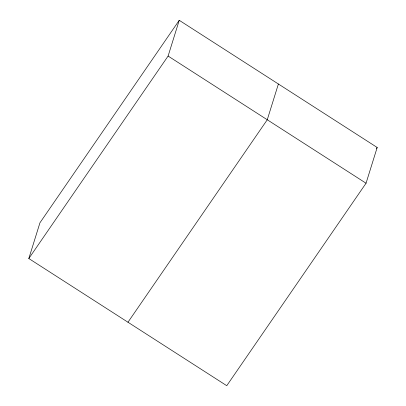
<?xml version="1.0" encoding="UTF-8"?>
<svg xmlns="http://www.w3.org/2000/svg" width="406" height="406" viewBox="0 0 406 406"><rect width="100%" height="100%" fill="white"/><g stroke="black" fill="none" stroke-linecap="round" stroke-linejoin="round"><path stroke-width="0.61" d="M28.816 258.526L39.955 222.772L179.239 20.3L377.184 147.474L366.045 183.228L226.761 385.7L28.816 258.526L168.104 56.053L179.239 20.3M278.394 84.006L267.26 119.755L127.971 322.232M376.463 148.52L377.184 147.474M168.104 56.053L366.045 183.228"/></g></svg>
